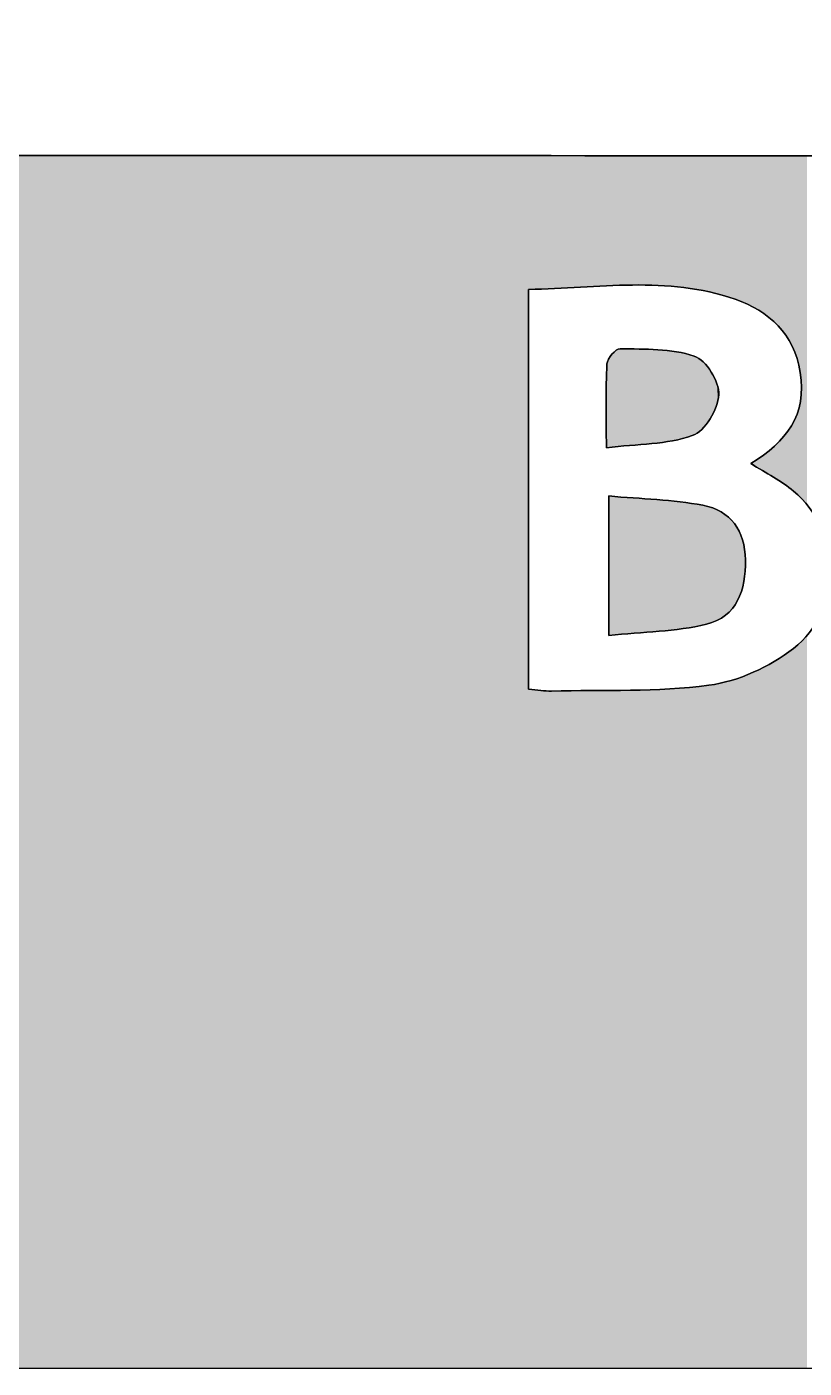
# Model space of a CAD drawing. Extents: x 0 to 338, y -185 to -55.
# Drawn here: x 306.63 to 312.18, y -76.93 to -67.35 of the extents above; entities that cross this region are included whole.
import ezdxf

# ---------------------------------------------------------------- set-up
doc = ezdxf.new("R2010")
doc.units = 0
doc.layers.add('CALQUE_1', color=7, linetype='CONTINUOUS')

# ---------------------------------------------------------------- blocks, each defined once
blk = doc.blocks.new('*U7')
at = {"layer": 'CALQUE_1', "color": 7}
for points in [[(306.506, -76.9312), (306.506, -68.2689), (306.7489, -76.9312)], [(306.7489, -76.9312), (306.506, -68.2689), (306.7489, -68.269)], [(306.7489, -76.9312), (306.7489, -68.269), (307.9578, -76.9312)], [(307.9578, -76.9312), (306.7489, -68.269), (307.9578, -68.2696)], [(307.9578, -76.9312), (307.9578, -68.2696), (310.2151, -76.9312)], [(310.2151, -76.9312), (307.9578, -68.2696), (310.2151, -68.2706)], [(310.2151, -69.2435), (310.2151, -68.2706), (310.2166, -69.2376)], [(310.2166, -69.2376), (310.2151, -68.2706), (310.2166, -68.2706)], [(310.2166, -69.2376), (310.2166, -68.2706), (310.2195, -69.2264)], [(310.2195, -69.2264), (310.2166, -68.2706), (310.2195, -68.2706)], [(310.2195, -69.2264), (310.2195, -68.2706), (310.2298, -69.2262)], [(310.2298, -69.2262), (310.2195, -68.2706), (310.2298, -68.2706)], [(310.2298, -69.2262), (310.2298, -68.2706), (310.2325, -69.2261)], [(310.2325, -69.2261), (310.2298, -68.2706), (310.2325, -68.2706)], [(310.2325, -69.2261), (310.2325, -68.2706), (310.2551, -69.2255)], [(310.2551, -69.2255), (310.2325, -68.2706), (310.2551, -68.2706)], [(310.2551, -69.2255), (310.2551, -68.2706), (310.2846, -69.2248)], [(310.2846, -69.2248), (310.2551, -68.2706), (310.2846, -68.2706)], [(310.2846, -69.2248), (310.2846, -68.2706), (310.3018, -69.224)], [(310.3018, -69.224), (310.2846, -68.2706), (310.3018, -68.2706)], [(310.3018, -69.224), (310.3018, -68.2706), (310.345, -69.222)], [(310.345, -69.222), (310.3018, -68.2706), (310.345, -68.2706)], [(310.345, -69.222), (310.345, -68.2706), (310.3658, -69.2211)], [(310.3658, -69.2211), (310.345, -68.2706), (310.3658, -68.2706)], [(310.3658, -69.2211), (310.3658, -68.2706), (310.3757, -69.2206)], [(310.3757, -69.2206), (310.3658, -68.2706), (310.3757, -68.2706)], [(310.3757, -69.2206), (310.3757, -68.2706), (310.3762, -69.2206)], [(310.3762, -69.2206), (310.3757, -68.2706), (310.3762, -68.2706)], [(310.3762, -69.2206), (310.3762, -68.2706), (310.4478, -69.2174)], [(310.4478, -69.2174), (310.3762, -68.2706), (310.4478, -68.2706)], [(310.4478, -69.2174), (310.4478, -68.2706), (310.4932, -69.2153)], [(310.4932, -69.2153), (310.4478, -68.2706), (310.4932, -68.2706)], [(310.4932, -69.2153), (310.4932, -68.2706), (310.9099, -69.1954)], [(310.9099, -69.1954), (310.4932, -68.2706), (310.9099, -68.2707)], [(310.9099, -69.1954), (310.9099, -68.2707), (311.0832, -69.1963)], [(311.0832, -69.1963), (310.9099, -68.2707), (311.0832, -68.2707)], [(311.0832, -69.1963), (311.0832, -68.2707), (311.1175, -69.1965)], [(311.1175, -69.1965), (311.0832, -68.2707), (311.1175, -68.2707)], [(311.1175, -69.1965), (311.1175, -68.2707), (311.3245, -69.2126)], [(311.3245, -69.2126), (311.1175, -68.2707), (311.3245, -68.2708)], [(311.3245, -69.2126), (311.3245, -68.2708), (311.3987, -69.2259)], [(311.3987, -69.2259), (311.3245, -68.2708), (311.3987, -68.2708)], [(311.3987, -69.2259), (311.3987, -68.2708), (311.4771, -69.24)], [(311.4771, -69.24), (311.3987, -68.2708), (311.4771, -68.2708)], [(311.4771, -69.24), (311.4771, -68.2708), (311.5106, -69.246)], [(311.5106, -69.246), (311.4771, -68.2708), (311.5106, -68.2708)], [(311.5106, -69.246), (311.5106, -68.2708), (311.5304, -69.2495)], [(311.5304, -69.2495), (311.5106, -68.2708), (311.5304, -68.2708)], [(311.5304, -69.2495), (311.5304, -68.2708), (311.5329, -69.2502)], [(311.5329, -69.2502), (311.5304, -68.2708), (311.5329, -68.2708)], [(311.5329, -69.2502), (311.5329, -68.2708), (311.6225, -69.2747)], [(311.6225, -69.2747), (311.5329, -68.2708), (311.6225, -68.2708)], [(311.6225, -69.2747), (311.6225, -68.2708), (311.633, -69.2776)], [(311.633, -69.2776), (311.6225, -68.2708), (311.633, -68.2708)], [(311.633, -69.2776), (311.633, -68.2708), (311.6842, -69.2943)], [(311.6842, -69.2943), (311.633, -68.2708), (311.6842, -68.2708)], [(311.6842, -69.2943), (311.6842, -68.2708), (311.7124, -69.3045)], [(311.7124, -69.3045), (311.6842, -68.2708), (311.7124, -68.2708)], [(311.7124, -69.3045), (311.7124, -68.2708), (311.8008, -69.3434)], [(311.8008, -69.3434), (311.7124, -68.2708), (311.8008, -68.2709)], [(311.8008, -69.3434), (311.8008, -68.2709), (311.8018, -69.3438)], [(311.8018, -69.3438), (311.8008, -68.2709), (311.8018, -68.2709)], [(311.8018, -69.3438), (311.8018, -68.2709), (311.809, -69.347)], [(311.809, -69.347), (311.8018, -68.2709), (311.809, -68.2709)], [(311.809, -69.347), (311.809, -68.2709), (311.8966, -69.3993)], [(311.8966, -69.3993), (311.809, -68.2709), (311.8966, -68.2709)], [(311.8966, -69.3993), (311.8966, -68.2709), (311.9031, -69.4045)], [(311.9031, -69.4045), (311.8966, -68.2709), (311.9031, -68.2709)], [(311.9031, -69.4045), (311.9031, -68.2709), (311.9703, -69.4591)], [(311.9703, -69.4591), (311.9031, -68.2709), (311.9703, -68.2709)], [(311.9703, -69.4591), (311.9703, -68.2709), (311.9739, -69.462)], [(311.9739, -69.462), (311.9703, -68.2709), (311.9739, -68.2709)], [(311.9739, -69.462), (311.9739, -68.2709), (311.9832, -69.4725)], [(311.9832, -69.4725), (311.9739, -68.2709), (311.9832, -68.2709)], [(311.9832, -69.4725), (311.9832, -68.2709), (311.9899, -69.48)], [(311.9899, -69.48), (311.9832, -68.2709), (311.9899, -68.2709)], [(311.9899, -69.48), (311.9899, -68.2709), (312.0398, -69.5359)], [(312.0398, -69.5359), (311.9899, -68.2709), (312.0398, -68.2709)], [(312.0398, -69.5359), (312.0398, -68.2709), (312.049, -69.5506)], [(312.049, -69.5506), (312.0398, -68.2709), (312.049, -68.2709)], [(312.049, -69.5506), (312.049, -68.2709), (312.0609, -69.5698)], [(312.0609, -69.5698), (312.049, -68.2709), (312.0609, -68.2709)], [(312.0609, -69.5698), (312.0609, -68.2709), (312.0653, -69.5768)], [(312.0653, -69.5768), (312.0609, -68.2709), (312.0653, -68.2709)], [(312.0653, -69.5768), (312.0653, -68.2709), (312.0863, -69.6105)], [(312.0863, -69.6105), (312.0653, -68.2709), (312.0863, -68.2709)], [(312.0863, -69.6105), (312.0863, -68.2709), (312.0932, -69.6216)], [(312.0932, -69.6216), (312.0863, -68.2709), (312.0932, -68.2709)], [(312.0932, -69.6216), (312.0932, -68.2709), (312.1035, -69.6473)], [(312.1035, -69.6473), (312.0932, -68.2709), (312.1035, -68.2709)], [(312.1035, -69.6473), (312.1035, -68.2709), (312.1044, -69.6494)], [(312.1044, -69.6494), (312.1035, -68.2709), (312.1044, -68.2709)], [(312.1044, -69.6494), (312.1044, -68.2709), (312.1097, -69.6624)], [(312.1097, -69.6624), (312.1044, -68.2709), (312.1097, -68.2709)], [(312.1097, -69.6624), (312.1097, -68.2709), (312.1147, -69.6749)], [(312.1147, -69.6749), (312.1097, -68.2709), (312.1147, -68.2709)], [(312.1147, -69.6749), (312.1147, -68.2709), (312.1272, -69.7059)], [(312.1272, -69.7059), (312.1147, -68.2709), (312.1272, -68.2709)], [(312.1272, -69.7059), (312.1272, -68.2709), (312.1329, -69.7199)], [(312.1329, -69.7199), (312.1272, -68.2709), (312.1329, -68.2709)], [(312.1329, -69.7199), (312.1329, -68.2709), (312.1385, -69.7452)], [(312.1385, -69.7452), (312.1329, -68.2709), (312.1385, -68.2709)], [(312.1385, -69.7452), (312.1385, -68.2709), (312.1497, -69.7958)], [(312.1497, -69.7958), (312.1385, -68.2709), (312.1497, -68.2709)], [(312.1497, -69.7958), (312.1497, -68.2709), (312.1579, -69.8325)], [(312.1579, -69.8325), (312.1497, -68.2709), (312.1579, -68.2709)], [(312.1579, -69.8325), (312.1579, -68.2709), (312.1605, -69.8801)], [(312.1605, -69.8801), (312.1579, -68.2709), (312.1605, -68.2709)], [(312.1605, -69.8801), (312.1605, -68.2709), (312.1646, -69.9526)], [(312.1646, -69.9526), (312.1605, -68.2709), (312.1646, -68.2709)], [(312.1646, -70.7202), (312.1646, -68.2709), (312.203, -70.7651)], [(312.203, -70.7651), (312.1646, -68.2709), (312.203, -68.2709)], [(312.1579, -70.7129), (312.1497, -70.061), (312.1579, -70.0015)], [(312.1605, -70.7154), (312.1579, -70.0015), (312.1605, -69.9821)], [(312.1579, -70.7129), (312.1579, -70.0015), (312.1605, -70.7154)], [(312.1646, -70.7202), (312.1605, -69.9821), (312.1646, -69.9526)], [(312.1605, -70.7154), (312.1605, -69.9821), (312.1646, -70.7202)], [(312.1272, -70.6835), (312.1147, -70.159), (312.1272, -70.1239)], [(312.1329, -70.6889), (312.1272, -70.1239), (312.1329, -70.1081)], [(312.1272, -70.6835), (312.1272, -70.1239), (312.1329, -70.6889)], [(312.1385, -70.6943), (312.1329, -70.1081), (312.1385, -70.0924)], [(312.1329, -70.6889), (312.1329, -70.1081), (312.1385, -70.6943)], [(312.1497, -70.705), (312.1385, -70.0924), (312.1497, -70.061)], [(312.1385, -70.6943), (312.1385, -70.0924), (312.1497, -70.705)], [(312.1497, -70.705), (312.1497, -70.061), (312.1579, -70.7129)], [(312.0863, -70.6499), (312.0653, -70.2406), (312.0863, -70.2059)], [(312.0932, -70.6552), (312.0863, -70.2059), (312.0932, -70.1945)], [(312.0863, -70.6499), (312.0863, -70.2059), (312.0932, -70.6552)], [(312.1035, -70.6631), (312.0932, -70.1945), (312.1035, -70.1774)], [(312.0932, -70.6552), (312.0932, -70.1945), (312.1035, -70.6631)], [(312.1044, -70.6638), (312.1035, -70.1774), (312.1044, -70.176)], [(312.1035, -70.6631), (312.1035, -70.1774), (312.1044, -70.6638)], [(312.1097, -70.6682), (312.1044, -70.176), (312.1097, -70.1673)], [(312.1044, -70.6638), (312.1044, -70.176), (312.1097, -70.6682)], [(312.1147, -70.6726), (312.1097, -70.1673), (312.1147, -70.159)], [(312.1097, -70.6682), (312.1097, -70.1673), (312.1147, -70.6726)], [(312.1147, -70.6726), (312.1147, -70.159), (312.1272, -70.6835)], [(312.0398, -70.6168), (311.9899, -70.3282), (312.0398, -70.2717)], [(312.049, -70.6229), (312.0398, -70.2717), (312.049, -70.2613)], [(312.0398, -70.6168), (312.0398, -70.2717), (312.049, -70.6229)], [(312.0609, -70.6308), (312.049, -70.2613), (312.0609, -70.2477)], [(312.049, -70.6229), (312.049, -70.2613), (312.0609, -70.6308)], [(312.0653, -70.6337), (312.0609, -70.2477), (312.0653, -70.2406)], [(312.0609, -70.6308), (312.0609, -70.2477), (312.0653, -70.6337)], [(312.0653, -70.6337), (312.0653, -70.2406), (312.0863, -70.6499)], [(311.8966, -70.5268), (311.809, -70.4647), (311.8966, -70.4061)], [(311.9031, -70.5307), (311.8966, -70.4061), (311.9031, -70.4018)], [(311.8966, -70.5268), (311.8966, -70.4061), (311.9031, -70.5307)], [(311.9703, -70.5714), (311.9031, -70.4018), (311.9703, -70.3449)], [(311.9031, -70.5307), (311.9031, -70.4018), (311.9703, -70.5714)], [(311.9739, -70.5736), (311.9703, -70.3449), (311.9739, -70.3418)], [(311.9703, -70.5714), (311.9703, -70.3449), (311.9739, -70.5736)], [(311.9832, -70.5792), (311.9739, -70.3418), (311.9832, -70.3339)], [(311.9739, -70.5736), (311.9739, -70.3418), (311.9832, -70.5792)], [(311.9899, -70.5837), (311.9832, -70.3339), (311.9899, -70.3282)], [(311.9832, -70.5792), (311.9832, -70.3339), (311.9899, -70.5837)], [(311.9899, -70.5837), (311.9899, -70.3282), (312.0398, -70.6168)], [(311.809, -70.4739), (311.8018, -70.4695), (311.809, -70.4647)], [(311.809, -70.4739), (311.809, -70.4647), (311.8966, -70.5268)], [(312.1497, -76.9312), (312.1385, -71.7645), (312.1497, -71.7531)], [(312.1579, -76.9312), (312.1497, -71.7531), (312.1579, -71.7448)], [(312.1497, -76.9312), (312.1497, -71.7531), (312.1579, -76.9312)], [(312.1605, -76.9312), (312.1579, -71.7448), (312.1605, -71.7421)], [(312.1579, -76.9312), (312.1579, -71.7448), (312.1605, -76.9312)], [(312.1646, -76.9312), (312.1605, -71.7421), (312.1646, -71.738)], [(312.1605, -76.9312), (312.1605, -71.7421), (312.1646, -76.9312)], [(312.203, -76.9312), (312.1646, -71.738), (312.203, -71.699)], [(312.1646, -76.9312), (312.1646, -71.738), (312.203, -76.9312)], [(312.0398, -76.9312), (311.9899, -71.871), (312.0398, -71.839)], [(312.049, -76.9312), (312.0398, -71.839), (312.049, -71.8331)], [(312.0398, -76.9312), (312.0398, -71.839), (312.049, -76.9312)], [(312.0609, -76.9312), (312.049, -71.8331), (312.0609, -71.8245)], [(312.049, -76.9312), (312.049, -71.8331), (312.0609, -76.9312)], [(312.0653, -76.9312), (312.0609, -71.8245), (312.0653, -71.8214)], [(312.0609, -76.9312), (312.0609, -71.8245), (312.0653, -76.9312)], [(312.0863, -76.9312), (312.0653, -71.8214), (312.0863, -71.8064)], [(312.0653, -76.9312), (312.0653, -71.8214), (312.0863, -76.9312)], [(312.0932, -76.9312), (312.0863, -71.8064), (312.0932, -71.8011)], [(312.0863, -76.9312), (312.0863, -71.8064), (312.0932, -76.9312)], [(312.1035, -76.9312), (312.0932, -71.8011), (312.1035, -71.7933)], [(312.0932, -76.9312), (312.0932, -71.8011), (312.1035, -76.9312)], [(312.1044, -76.9312), (312.1035, -71.7933), (312.1044, -71.7926)], [(312.1035, -76.9312), (312.1035, -71.7933), (312.1044, -76.9312)], [(312.1097, -76.9312), (312.1044, -71.7926), (312.1097, -71.7883)], [(312.1044, -76.9312), (312.1044, -71.7926), (312.1097, -76.9312)], [(312.1147, -76.9312), (312.1097, -71.7883), (312.1147, -71.7841)], [(312.1097, -76.9312), (312.1097, -71.7883), (312.1147, -76.9312)], [(312.1272, -76.9312), (312.1147, -71.7841), (312.1272, -71.7738)], [(312.1147, -76.9312), (312.1147, -71.7841), (312.1272, -76.9312)], [(312.1329, -76.9312), (312.1272, -71.7738), (312.1329, -71.7692)], [(312.1272, -76.9312), (312.1272, -71.7738), (312.1329, -76.9312)], [(312.1385, -76.9312), (312.1329, -71.7692), (312.1385, -71.7645)], [(312.1329, -76.9312), (312.1329, -71.7692), (312.1385, -76.9312)], [(312.1385, -76.9312), (312.1385, -71.7645), (312.1497, -76.9312)], [(311.8966, -76.9312), (311.809, -71.9652), (311.8966, -71.9209)], [(311.9031, -76.9312), (311.8966, -71.9209), (311.9031, -71.9176)], [(311.8966, -76.9312), (311.8966, -71.9209), (311.9031, -76.9312)], [(311.9703, -76.9312), (311.9031, -71.9176), (311.9703, -71.8835)], [(311.9031, -76.9312), (311.9031, -71.9176), (311.9703, -76.9312)], [(311.9739, -76.9312), (311.9703, -71.8835), (311.9739, -71.8812)], [(311.9703, -76.9312), (311.9703, -71.8835), (311.9739, -76.9312)], [(311.9832, -76.9312), (311.9739, -71.8812), (311.9832, -71.8752)], [(311.9739, -76.9312), (311.9739, -71.8812), (311.9832, -76.9312)], [(311.9899, -76.9312), (311.9832, -71.8752), (311.9899, -71.871)], [(311.9832, -76.9312), (311.9832, -71.8752), (311.9899, -76.9312)], [(311.9899, -76.9312), (311.9899, -71.871), (312.0398, -76.9312)], [(311.6225, -76.9312), (311.5329, -72.049), (311.6225, -72.03)], [(311.633, -76.9312), (311.6225, -72.03), (311.633, -72.0264)], [(311.6225, -76.9312), (311.6225, -72.03), (311.633, -76.9312)], [(311.6842, -76.9312), (311.633, -72.0264), (311.6842, -72.009)], [(311.633, -76.9312), (311.633, -72.0264), (311.6842, -76.9312)], [(311.7124, -76.9312), (311.6842, -72.009), (311.7124, -71.9994)], [(311.6842, -76.9312), (311.6842, -72.009), (311.7124, -76.9312)], [(311.8008, -76.9312), (311.7124, -71.9994), (311.8008, -71.9694)], [(311.7124, -76.9312), (311.7124, -71.9994), (311.8008, -76.9312)], [(311.8018, -76.9312), (311.8008, -71.9694), (311.8018, -71.9688)], [(311.8008, -76.9312), (311.8008, -71.9694), (311.8018, -76.9312)], [(311.809, -76.9312), (311.8018, -71.9688), (311.809, -71.9652)], [(311.8018, -76.9312), (311.8018, -71.9688), (311.809, -76.9312)], [(311.809, -76.9312), (311.809, -71.9652), (311.8966, -76.9312)], [(310.2151, -76.9312), (310.2151, -72.0781), (310.2166, -76.9312)], [(310.2166, -76.9312), (310.2151, -72.0781), (310.2166, -72.081)], [(310.2166, -76.9312), (310.2166, -72.081), (310.2195, -76.9312)], [(310.2195, -76.9312), (310.2166, -72.081), (310.2195, -72.0813)], [(310.2195, -76.9312), (310.2195, -72.0813), (310.2298, -76.9312)], [(310.2298, -76.9312), (310.2195, -72.0813), (310.2298, -72.0823)], [(310.2298, -76.9312), (310.2298, -72.0823), (310.2325, -76.9312)], [(310.2325, -76.9312), (310.2298, -72.0823), (310.2325, -72.0826)], [(310.2325, -76.9312), (310.2325, -72.0826), (310.2551, -76.9312)], [(310.2551, -76.9312), (310.2325, -72.0826), (310.2551, -72.0851)], [(310.2551, -76.9312), (310.2551, -72.0851), (310.2846, -76.9312)], [(310.2846, -76.9312), (310.2551, -72.0851), (310.2846, -72.0886)], [(310.2846, -76.9312), (310.2846, -72.0886), (310.3018, -76.9312)], [(310.3018, -76.9312), (310.2846, -72.0886), (310.3018, -72.0906)], [(310.3018, -76.9312), (310.3018, -72.0906), (310.345, -76.9312)], [(310.345, -76.9312), (310.3018, -72.0906), (310.345, -72.0944)], [(310.345, -76.9312), (310.345, -72.0944), (310.3658, -76.9312)], [(310.3658, -76.9312), (310.345, -72.0944), (310.3658, -72.0951)], [(310.3757, -76.9312), (310.3658, -72.0951), (310.3757, -72.095)], [(310.3658, -76.9312), (310.3658, -72.0951), (310.3757, -76.9312)], [(310.3757, -76.9312), (310.3757, -72.095), (310.3762, -76.9312)], [(310.3762, -76.9312), (310.3757, -72.095), (310.3762, -72.095)], [(310.4478, -76.9312), (310.3762, -72.095), (310.4478, -72.0936)], [(310.3762, -76.9312), (310.3762, -72.095), (310.4478, -76.9312)], [(310.4932, -76.9312), (310.4478, -72.0936), (310.4932, -72.093)], [(310.4478, -76.9312), (310.4478, -72.0936), (310.4932, -76.9312)], [(310.9099, -76.9312), (310.4932, -72.093), (310.9099, -72.088)], [(310.4932, -76.9312), (310.4932, -72.093), (310.9099, -76.9312)], [(311.0832, -76.9312), (310.9099, -72.088), (311.0832, -72.086)], [(310.9099, -76.9312), (310.9099, -72.088), (311.0832, -76.9312)], [(311.1175, -76.9312), (311.0832, -72.086), (311.1175, -72.0838)], [(311.0832, -76.9312), (311.0832, -72.086), (311.1175, -76.9312)], [(311.3245, -76.9312), (311.1175, -72.0838), (311.3245, -72.0704)], [(311.1175, -76.9312), (311.1175, -72.0838), (311.3245, -76.9312)], [(311.3987, -76.9312), (311.3245, -72.0704), (311.3987, -72.0657)], [(311.3245, -76.9312), (311.3245, -72.0704), (311.3987, -76.9312)], [(311.4771, -76.9312), (311.3987, -72.0657), (311.4771, -72.0568)], [(311.3987, -76.9312), (311.3987, -72.0657), (311.4771, -76.9312)], [(311.5106, -76.9312), (311.4771, -72.0568), (311.5106, -72.0524)], [(311.4771, -76.9312), (311.4771, -72.0568), (311.5106, -76.9312)], [(311.5304, -76.9312), (311.5106, -72.0524), (311.5304, -72.0493)], [(311.5106, -76.9312), (311.5106, -72.0524), (311.5304, -76.9312)], [(311.5329, -76.9312), (311.5304, -72.0493), (311.5329, -72.049)], [(311.5304, -76.9312), (311.5304, -72.0493), (311.5329, -76.9312)], [(311.5329, -76.9312), (311.5329, -72.049), (311.6225, -76.9312)]]:
    blk.add_solid(points, dxfattribs=at)
blk = doc.blocks.new('*U12')
at = {"layer": 'CALQUE_1', "color": 7}
for points in [[(310.787, -71.6936), (310.787, -70.7014), (310.7877, -71.6976)], [(310.7877, -71.6976), (310.787, -70.7014), (310.7877, -70.7014)], [(310.7877, -71.6976), (310.7877, -70.7014), (310.7914, -71.6973)], [(310.7914, -71.6973), (310.7877, -70.7014), (310.7914, -70.7017)], [(310.7914, -71.6973), (310.7914, -70.7017), (310.7986, -71.6965)], [(310.7986, -71.6965), (310.7914, -70.7017), (310.7986, -70.7023)], [(310.7986, -71.6965), (310.7986, -70.7023), (310.8562, -71.691)], [(310.8562, -71.691), (310.7986, -70.7023), (310.8562, -70.7067)], [(310.8562, -71.691), (310.8562, -70.7067), (310.9698, -71.6818)], [(310.9698, -71.6818), (310.8562, -70.7067), (310.9698, -70.7155)], [(310.9698, -71.6818), (310.9698, -70.7155), (311.0039, -71.6791)], [(311.0039, -71.6791), (310.9698, -70.7155), (311.0039, -70.7181)], [(311.0039, -71.6791), (311.0039, -70.7181), (311.1904, -71.6641)], [(311.1904, -71.6641), (311.0039, -70.7181), (311.1904, -70.7327)], [(311.1904, -71.6641), (311.1904, -70.7327), (311.2144, -71.6614)], [(311.2144, -71.6614), (311.1904, -70.7327), (311.2144, -70.7346)], [(311.2144, -71.6614), (311.2144, -70.7346), (311.2976, -71.6521)], [(311.2976, -71.6521), (311.2144, -70.7346), (311.2976, -70.7452)], [(311.2976, -71.6521), (311.2976, -70.7452), (311.4028, -71.6354)], [(311.4028, -71.6354), (311.2976, -70.7452), (311.4028, -70.7586)], [(311.4028, -71.6354), (311.4028, -70.7586), (311.4196, -71.6316)], [(311.4196, -71.6316), (311.4028, -70.7586), (311.4196, -70.7607)], [(311.4196, -71.6316), (311.4196, -70.7607), (311.4693, -71.6203)], [(311.4693, -71.6203), (311.4196, -70.7607), (311.4693, -70.7698)], [(311.4693, -71.6203), (311.4693, -70.7698), (311.5056, -71.612)], [(311.5056, -71.612), (311.4693, -70.7698), (311.5056, -70.7793)], [(311.5056, -71.612), (311.5056, -70.7793), (311.5134, -71.6091)], [(311.5134, -71.6091), (311.5056, -70.7793), (311.5134, -70.7814)], [(311.5134, -71.6091), (311.5134, -70.7814), (311.5519, -71.595)], [(311.5519, -71.595), (311.5134, -70.7814), (311.5519, -70.7958)], [(311.5519, -71.595), (311.5519, -70.7958), (311.554, -71.5939)], [(311.554, -71.5939), (311.5519, -70.7958), (311.554, -70.7966)], [(311.554, -71.5939), (311.554, -70.7966), (311.5909, -71.5745)], [(311.5909, -71.5745), (311.554, -70.7966), (311.5909, -70.8154)], [(311.5909, -71.5745), (311.5909, -70.8154), (311.5928, -71.5735)], [(311.5928, -71.5735), (311.5909, -70.8154), (311.5928, -70.8167)], [(311.5928, -71.5735), (311.5928, -70.8167), (311.6243, -71.5508)], [(311.6243, -71.5508), (311.5928, -70.8167), (311.6243, -70.8377)], [(311.6243, -71.5508), (311.6243, -70.8377), (311.6286, -71.5477)], [(311.6286, -71.5477), (311.6243, -70.8377), (311.6286, -70.8414)], [(311.6286, -71.5477), (311.6286, -70.8414), (311.6542, -71.5233)], [(311.6542, -71.5233), (311.6286, -70.8414), (311.6542, -70.8635)], [(311.6542, -71.5233), (311.6542, -70.8635), (311.6596, -71.5181)], [(311.6596, -71.5181), (311.6542, -70.8635), (311.6596, -70.8695)], [(311.6596, -71.5181), (311.6596, -70.8695), (311.6804, -71.4919)], [(311.6804, -71.4919), (311.6596, -70.8695), (311.6804, -70.8925)], [(311.6804, -71.4919), (311.6804, -70.8925), (311.686, -71.4849)], [(311.686, -71.4849), (311.6804, -70.8925), (311.686, -70.9004)], [(311.686, -71.4849), (311.686, -70.9004), (311.7031, -71.4566)], [(311.7031, -71.4566), (311.686, -70.9004), (311.7031, -70.9247)], [(311.7031, -71.4566), (311.7031, -70.9247), (311.708, -71.4484)], [(311.708, -71.4484), (311.7031, -70.9247), (311.708, -70.9338)], [(311.708, -71.4484), (311.708, -70.9338), (311.7221, -71.4174)], [(311.7221, -71.4174), (311.708, -70.9338), (311.7221, -70.9599)], [(311.7221, -71.4174), (311.7221, -70.9599), (311.726, -71.409)], [(311.726, -71.409), (311.7221, -70.9599), (311.726, -70.9694)], [(311.726, -71.409), (311.726, -70.9694), (311.7376, -71.3744)], [(311.7376, -71.3744), (311.726, -70.9694), (311.7376, -70.9981)], [(311.7376, -71.3744), (311.7376, -70.9981), (311.7401, -71.3669)], [(311.7401, -71.3669), (311.7376, -70.9981), (311.7401, -71.0068)], [(311.7401, -71.3669), (311.7401, -71.0068), (311.7495, -71.3193)], [(311.7495, -71.3193), (311.7401, -71.0068), (311.7495, -71.0392)], [(311.7495, -71.3193), (311.7495, -71.0392), (311.7578, -71.2772)], [(311.7578, -71.2772), (311.7495, -71.0392), (311.7578, -71.0831)], [(311.7578, -71.2772), (311.7578, -71.0831), (311.758, -71.2762)], [(311.758, -71.2762), (311.7578, -71.0831), (311.758, -71.0849)], [(311.758, -71.2762), (311.758, -71.0849), (311.7625, -71.1996)], [(311.7625, -71.1996), (311.758, -71.0849), (311.7625, -71.1296)], [(311.7625, -71.1996), (311.7625, -71.1296), (311.7638, -71.1788)]]:
    blk.add_solid(points, dxfattribs=at)
blk = doc.blocks.new('*U13')
at = {"layer": 'CALQUE_1', "color": 7}
for points in [[(310.8659, -70.3474), (310.8558, -69.6525), (310.8659, -69.6498)], [(310.8682, -70.3471), (310.8659, -69.6498), (310.8682, -69.6497)], [(310.8659, -70.3474), (310.8659, -69.6498), (310.8682, -70.3471)], [(310.8682, -70.3471), (310.8682, -69.6497), (310.8711, -70.3468)], [(310.8711, -70.3468), (310.8682, -69.6497), (310.8711, -69.6497)], [(310.8711, -70.3468), (310.8711, -69.6497), (310.8773, -70.3462)], [(310.8773, -70.3462), (310.8711, -69.6497), (310.8773, -69.6498)], [(310.8773, -70.3462), (310.8773, -69.6498), (310.8959, -70.3443)], [(310.8959, -70.3443), (310.8773, -69.6498), (310.8959, -69.6502)], [(310.8959, -70.3443), (310.8959, -69.6502), (310.9025, -70.3438)], [(310.9025, -70.3438), (310.8959, -69.6502), (310.9025, -69.6503)], [(310.9025, -70.3438), (310.9025, -69.6503), (311.0038, -70.3355)], [(311.0038, -70.3355), (310.9025, -69.6503), (311.0038, -69.6517)], [(311.0038, -70.3355), (311.0038, -69.6517), (311.0168, -70.3345)], [(311.0168, -70.3345), (311.0038, -69.6517), (311.0168, -69.652)], [(311.0168, -70.3345), (311.0168, -69.652), (311.1054, -70.3261)], [(311.1054, -70.3261), (311.0168, -69.652), (311.1054, -69.6546)], [(310.7781, -70.3562), (310.7751, -69.7544), (310.7781, -69.7422)], [(310.7911, -70.3549), (310.7781, -69.7422), (310.7911, -69.7154)], [(310.7781, -70.3562), (310.7781, -69.7422), (310.7911, -70.3549)], [(310.8107, -70.3529), (310.7911, -69.7154), (310.8107, -69.6888)], [(310.7911, -70.3549), (310.7911, -69.7154), (310.8107, -70.3529)], [(310.8333, -70.3506), (310.8107, -69.6888), (310.8333, -69.6666)], [(310.8107, -70.3529), (310.8107, -69.6888), (310.8333, -70.3506)], [(310.8558, -70.3484), (310.8333, -69.6666), (310.8558, -69.6525)], [(310.8333, -70.3506), (310.8333, -69.6666), (310.8558, -70.3484)], [(310.8558, -70.3484), (310.8558, -69.6525), (310.8659, -70.3474)], [(311.1054, -70.3261), (311.1054, -69.6546), (311.1329, -70.3234)], [(311.1329, -70.3234), (311.1054, -69.6546), (311.1329, -69.6566)], [(311.1329, -70.3234), (311.1329, -69.6566), (311.2059, -70.3128)], [(311.2059, -70.3128), (311.1329, -69.6566), (311.2059, -69.662)], [(311.2059, -70.3128), (311.2059, -69.662), (311.2441, -70.3072)], [(311.2441, -70.3072), (311.2059, -69.662), (311.2441, -69.6678)], [(311.2441, -70.3072), (311.2441, -69.6678), (311.3041, -70.2928)], [(311.3041, -70.2928), (311.2441, -69.6678), (311.3041, -69.6769)], [(311.3041, -70.2928), (311.3041, -69.6769), (311.3504, -70.2816)], [(311.3504, -70.2816), (311.3041, -69.6769), (311.3504, -69.6892)], [(311.3504, -70.2816), (311.3504, -69.6892), (311.3761, -70.2733)], [(311.3761, -70.2733), (311.3504, -69.6892), (311.3761, -69.6961)], [(311.3761, -70.2733), (311.3761, -69.6961), (311.3868, -70.2696)], [(311.3868, -70.2696), (311.3761, -69.6961), (311.3868, -69.6989)], [(311.3868, -70.2696), (311.3868, -69.6989), (311.3932, -70.267)], [(311.3932, -70.267), (311.3868, -69.6989), (311.3932, -69.7006)], [(311.3932, -70.267), (311.3932, -69.7006), (311.3987, -70.2639)], [(311.3987, -70.2639), (311.3932, -69.7006), (311.3987, -69.7021)], [(311.3987, -70.2639), (311.3987, -69.7021), (311.4186, -70.2529)], [(311.4186, -70.2529), (311.3987, -69.7021), (311.4186, -69.7115)], [(311.4186, -70.2529), (311.4186, -69.7115), (311.4227, -70.2497)], [(311.4227, -70.2497), (311.4186, -69.7115), (311.4227, -69.7134)], [(311.4227, -70.2497), (311.4227, -69.7134), (311.4436, -70.2334)], [(311.4436, -70.2334), (311.4227, -69.7134), (311.4436, -69.7281)], [(311.4436, -70.2334), (311.4436, -69.7281), (311.4467, -70.2302)], [(311.4467, -70.2302), (311.4436, -69.7281), (311.4467, -69.7303)], [(311.4467, -70.2302), (311.4467, -69.7303), (311.4676, -70.2093)], [(311.4676, -70.2093), (311.4467, -69.7303), (311.4676, -69.7497)], [(310.7731, -70.3567), (310.7703, -69.8815), (310.7731, -69.7928)], [(310.7743, -70.3566), (310.7731, -69.7928), (310.7743, -69.7669)], [(310.7731, -70.3567), (310.7731, -69.7928), (310.7743, -70.3566)], [(310.7747, -70.3566), (310.7743, -69.7669), (310.7747, -69.7604)], [(310.7743, -70.3566), (310.7743, -69.7669), (310.7747, -70.3566)], [(310.7748, -70.3565), (310.7747, -69.7604), (310.7748, -69.7573)], [(310.7747, -70.3566), (310.7747, -69.7604), (310.7748, -70.3565)], [(310.7751, -70.3565), (310.7748, -69.7573), (310.7751, -69.7544)], [(310.7748, -70.3565), (310.7748, -69.7573), (310.7751, -70.3565)], [(310.7751, -70.3565), (310.7751, -69.7544), (310.7781, -70.3562)], [(311.4676, -70.2093), (311.4676, -69.7497), (311.4702, -70.2062)], [(311.4702, -70.2062), (311.4676, -69.7497), (311.4702, -69.752)], [(311.4702, -70.2062), (311.4702, -69.752), (311.4903, -70.1817)], [(311.4903, -70.1817), (311.4702, -69.752), (311.4903, -69.775)], [(311.4903, -70.1817), (311.4903, -69.775), (311.4926, -70.1783)], [(311.4926, -70.1783), (311.4903, -69.775), (311.4926, -69.7776)], [(311.4926, -70.1783), (311.4926, -69.7776), (311.5112, -70.1513)], [(311.5112, -70.1513), (311.4926, -69.7776), (311.5112, -69.8054)], [(311.5112, -70.1513), (311.5112, -69.8054), (311.532, -70.1116)], [(311.532, -70.1116), (311.5112, -69.8054), (311.532, -69.8366)], [(311.532, -70.1116), (311.532, -69.8366), (311.5457, -70.0855)], [(311.5457, -70.0855), (311.532, -69.8366), (311.5457, -69.8638)], [(310.7698, -70.2272), (310.769, -69.9744), (310.7698, -69.8973)], [(310.7703, -70.357), (310.7698, -69.8961), (310.7703, -69.8815)], [(310.7698, -70.2323), (310.7698, -69.8973), (310.7698, -69.8961)], [(310.7698, -70.2323), (310.7698, -69.8961), (310.7703, -70.357)], [(310.7698, -70.2272), (310.7698, -69.8973), (310.7698, -70.2323)], [(310.7703, -70.357), (310.7703, -69.8815), (310.7731, -70.3567)], [(311.5457, -70.0855), (311.5457, -69.8638), (311.5479, -70.0799)], [(311.5479, -70.0799), (311.5457, -69.8638), (311.5479, -69.8681)], [(311.5479, -70.0799), (311.5479, -69.8681), (311.5586, -70.052)], [(311.5586, -70.052), (311.5479, -69.8681), (311.5586, -69.8949)], [(311.5586, -70.052), (311.5586, -69.8949), (311.5605, -70.0451)], [(311.5605, -70.0451), (311.5586, -69.8949), (311.5605, -69.8998)], [(311.5605, -70.0451), (311.5605, -69.8998), (311.5678, -70.0191)], [(311.5678, -70.0191), (311.5605, -69.8998), (311.5678, -69.9256)], [(311.5678, -70.0191), (311.5678, -69.9256), (311.5693, -70.0105)], [(311.5693, -70.0105), (311.5678, -69.9256), (311.5693, -69.9307)], [(311.5693, -70.0105), (311.5693, -69.9307), (311.5731, -69.9878)], [(311.5731, -69.9878), (311.5693, -69.9307), (311.5731, -69.956)], [(310.769, -70.1153), (310.7687, -70.0042), (310.769, -69.9744)], [(310.769, -70.1153), (310.769, -69.9744), (310.7698, -70.2272)], [(311.5731, -69.9878), (311.5731, -69.956), (311.5736, -69.9598)]]:
    blk.add_solid(points, dxfattribs=at)
blk = doc.blocks.new('BLOCK_4')
at = {"layer": 'CALQUE_1'}
for points, knots in [([(337.7377, -68.2852), (337.6439, -68.2813), (337.5501, -68.2739), (337.4564, -68.2739), (327.1399, -68.2735), (316.8235, -68.2743), (306.5071, -68.2689), (306.3157, -68.2688), (306.2117, -68.333), (306.1045, -68.4837), (304.9421, -70.1185), (303.3681, -71.1357), (301.3814, -71.3847), (298.5954, -71.7339), (296.3477, -70.7326), (294.6796, -68.4649), (294.5784, -68.3273), (294.4835, -68.2617), (294.3107, -68.2697), (293.9569, -68.286), (293.6021, -68.2813), (293.2477, -68.2852), (293.2477, -63.7536), (293.2477, -59.222), (293.2477, -54.6883), (308.0777, -54.6883), (322.9077, -54.6883), (337.7377, -54.6883), (337.7377, -59.222), (337.7377, -63.7536), (337.7377, -68.2852)], [0, 0, 0, 0, 1, 1, 1, 2, 2, 2, 3, 3, 3, 4, 4, 4, 5, 5, 5, 6, 6, 6, 7, 7, 7, 8, 8, 8, 9, 9, 9, 10, 10, 10, 10]), ([(337.7377, -68.2852), (337.7377, -71.1672), (337.7377, -74.0492), (337.7377, -76.9312), (322.9077, -76.9312), (308.0777, -76.9312), (293.2477, -76.9312), (293.2477, -74.0492), (293.2477, -71.1672), (293.2477, -68.2852), (293.6021, -68.2813), (293.9569, -68.286), (294.3107, -68.2697), (294.4835, -68.2617), (294.5784, -68.3273), (294.6796, -68.4649), (296.3477, -70.7326), (298.5954, -71.7339), (301.3814, -71.3847), (303.3681, -71.1357), (304.9421, -70.1185), (306.1045, -68.4837), (306.2117, -68.333), (306.3157, -68.2688), (306.5071, -68.2689), (316.8235, -68.2743), (327.1399, -68.2735), (337.4564, -68.2739), (337.5501, -68.2739), (337.6439, -68.2813), (337.7377, -68.2852)], [0, 0, 0, 0, 1, 1, 1, 2, 2, 2, 3, 3, 3, 4, 4, 4, 5, 5, 5, 6, 6, 6, 7, 7, 7, 8, 8, 8, 9, 9, 9, 10, 10, 10, 10]), ([(311.8018, -70.4695), (312.0578, -70.315), (312.2045, -70.121), (312.1557, -69.8184), (312.1111, -69.5413), (311.9328, -69.3813), (311.6898, -69.2963), (311.2052, -69.1266), (310.7093, -69.2183), (310.2151, -69.2264), (310.2151, -70.1984), (310.2151, -71.135), (310.2151, -72.0809), (310.2791, -72.0868), (310.3283, -72.0962), (310.3773, -72.095), (310.7531, -72.0859), (311.1326, -72.103), (311.5032, -72.0534), (311.7137, -72.0253), (311.937, -71.9225), (312.1064, -71.7911), (312.4604, -71.5165), (312.4479, -70.9495), (312.1077, -70.6666), (312.0198, -70.5935), (311.9147, -70.5412), (311.8018, -70.4695)], [0, 0, 0, 0, 1, 1, 1, 2, 2, 2, 3, 3, 3, 4, 4, 4, 5, 5, 5, 6, 6, 6, 7, 7, 7, 8, 8, 8, 9, 9, 9, 9]), ([(311.8018, -70.4695), (311.9147, -70.5412), (312.0198, -70.5935), (312.1077, -70.6666), (312.4479, -70.9495), (312.4604, -71.5165), (312.1064, -71.7911), (311.937, -71.9225), (311.7137, -72.0253), (311.5032, -72.0534), (311.1326, -72.103), (310.7531, -72.0859), (310.3773, -72.095), (310.3283, -72.0962), (310.2791, -72.0868), (310.2151, -72.0809), (310.2151, -71.135), (310.2151, -70.1984), (310.2151, -69.2264), (310.7093, -69.2183), (311.2052, -69.1266), (311.6898, -69.2963), (311.9328, -69.3813), (312.1111, -69.5413), (312.1557, -69.8184), (312.2045, -70.121), (312.0578, -70.315), (311.8018, -70.4695)], [0, 0, 0, 0, 1, 1, 1, 2, 2, 2, 3, 3, 3, 4, 4, 4, 5, 5, 5, 6, 6, 6, 7, 7, 7, 8, 8, 8, 9, 9, 9, 9]), ([(310.7703, -70.357), (310.9976, -70.3296), (311.2034, -70.3346), (311.3846, -70.2704), (311.4754, -70.2382), (311.5682, -70.0824), (311.5738, -69.9778), (311.5789, -69.8854), (311.4833, -69.7309), (311.3987, -69.7021), (311.2346, -69.6463), (311.0471, -69.6536), (310.869, -69.6497), (310.8369, -69.649), (310.777, -69.7186), (310.7748, -69.7582), (310.7646, -69.9425), (310.7703, -70.1276), (310.7703, -70.357)], [0, 0, 0, 0, 1, 1, 1, 2, 2, 2, 3, 3, 3, 4, 4, 4, 5, 5, 5, 6, 6, 6, 6]), ([(310.7703, -70.357), (310.7703, -70.1276), (310.7646, -69.9425), (310.7748, -69.7582), (310.777, -69.7186), (310.8369, -69.649), (310.869, -69.6497), (311.0471, -69.6536), (311.2346, -69.6463), (311.3987, -69.7021), (311.4833, -69.7309), (311.5789, -69.8854), (311.5738, -69.9778), (311.5682, -70.0824), (311.4754, -70.2382), (311.3846, -70.2704), (311.2034, -70.3346), (310.9976, -70.3296), (310.7703, -70.357)], [0, 0, 0, 0, 1, 1, 1, 2, 2, 2, 3, 3, 3, 4, 4, 4, 5, 5, 5, 6, 6, 6, 6]), ([(310.787, -70.7014), (310.787, -71.0464), (310.787, -71.3511), (310.787, -71.6977), (311.0344, -71.6717), (311.2666, -71.6715), (311.4855, -71.6175), (311.7046, -71.5634), (311.767, -71.3736), (311.7637, -71.1587), (311.7604, -70.9484), (311.659, -70.8058), (311.46, -70.768), (311.2446, -70.727), (311.0221, -70.723), (310.787, -70.7014)], [0, 0, 0, 0, 1, 1, 1, 2, 2, 2, 3, 3, 3, 4, 4, 4, 5, 5, 5, 5]), ([(310.787, -70.7014), (311.0221, -70.723), (311.2446, -70.727), (311.46, -70.768), (311.659, -70.8058), (311.7604, -70.9484), (311.7637, -71.1587), (311.767, -71.3736), (311.7046, -71.5634), (311.4855, -71.6175), (311.2666, -71.6715), (311.0344, -71.6717), (310.787, -71.6977), (310.787, -71.3511), (310.787, -71.0464), (310.787, -70.7014)], [0, 0, 0, 0, 1, 1, 1, 2, 2, 2, 3, 3, 3, 4, 4, 4, 5, 5, 5, 5])]:
    blk.add_open_spline(points, degree=3, knots=knots, dxfattribs=at)
at = {"layer": 'CALQUE_1', "color": 7}
for name in ['*U7', '*U13', '*U12']:
    blk.add_blockref(name, (0, 0), dxfattribs=at)
blk = doc.blocks.new('BLOCK_3')
at = {"layer": 'CALQUE_1'}
blk.add_blockref('BLOCK_4', (0, 0), dxfattribs=at)
blk = doc.blocks.new('BLOCK_2')
at = {"layer": 'CALQUE_1'}
blk.add_blockref('BLOCK_3', (0, 0), dxfattribs=at)

msp = doc.modelspace()

# ---------------------------------------------------------------- block references
at = {"layer": 'CALQUE_1'}
msp.add_blockref('BLOCK_2', (0, 0), dxfattribs=at)

doc.saveas('drawing.dxf')
